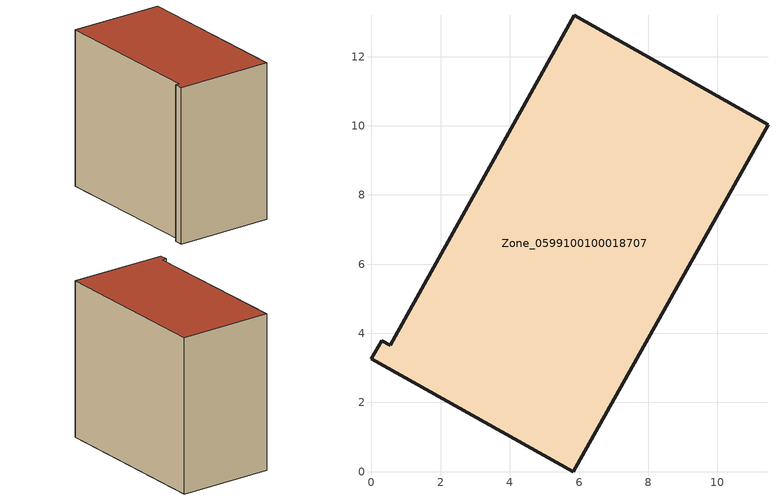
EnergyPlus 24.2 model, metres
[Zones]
Zone_0599100100018707
 floor ground (C_G): 5.83,0 0,3.27 0.29,3.79 0.55,3.65 5.86,13.19 11.46,10.03 z0
 wall outside (C_F): 5.83,0 11.46,10.03 5.86,13.19 0.55,3.65 0.29,3.79 0,3.27 5.83,0 z0:10.69
 roof outside (C_R): 0,3.27 5.83,0 11.46,10.03 5.86,13.19 0.55,3.65 0.29,3.79 z10.69
[BUILDING]
Pand.0599100100018707: North Axis=0; Terrain=City; Loads Convergence Tolerance Value=0.04; Temperature Convergence Tolerance Value=0.4; Solar Distribution=FullExterior; Maximum Number of Warmup Days=25; Minimum Number of Warmup Days=1
[Site:Location]
Rotterdam.The.Hague.AP_ZH_NLD Design_Conditions: Latitude=51.96; Longitude=4.45; Time Zone=1; Elevation=-4.5
[SITE:GROUNDTEMPERATURE:BUILDINGSURFACE]
18, 18, 18, 18, 18, 18, 18, 18, 18, 18, 18, 18
[MATERIAL] Thermal Absorptance=0.9; Solar Absorptance=0.7; Visible Absorptance=0.7
Name | Roughness | Thickness | Conductivity | Density | Specific Heat
G.TI.2015-2018 | MediumSmooth | 0.15 | 0.0428571 | 540 | 1210
F.TI.2015-2018 | Rough | 0.3 | 0.0666667 | 1920 | 840
R.TI.2015-2018 | MediumRough | 0.2 | 0.0333333 | 1500 | 1000
[CONSTRUCTION]
C_G: G.TI.2015-2018
C_F: F.TI.2015-2018
C_R: R.TI.2015-2018
[ZONE]
Zone_0599100100018707: Type=1; Multiplier=1; Ceiling Height=Autocalculate; Volume=Autocalculate; Floor Area=autocalculate; Part of Total Floor Area=Yes
[ZONEINFILTRATION:DESIGNFLOWRATE]
Infil_Zone_0599100100018707: Zone or ZoneList or Space or SpaceList=Zone_0599100100018707; Schedule=AlwaysOn; Design Flow Rate Calculation Method=Flow/Area; Flow Rate per Floor Area=0.0015; Constant Term Coefficient=1; Temperature Term Coefficient=0; Velocity Term Coefficient=0; Velocity Squared Term Coefficient=0
[HVACTEMPLATE:ZONE:IDEALLOADSAIRSYSTEM]
Zone_0599100100018707: Maximum Heating Supply Air Temperature=50; Minimum Cooling Supply Air Temperature=13; Maximum Heating Supply Air Humidity Ratio=0.0156; Minimum Cooling Supply Air Humidity Ratio=0.0077; Heating Limit=NoLimit; Cooling Limit=NoLimit; Dehumidification Control Type=ConstantSensibleHeatRatio; Cooling Sensible Heat Ratio=0.7; Dehumidification Setpoint=60; Humidification Control Type=None; Humidification Setpoint=30; Outdoor Air Method=None; Outdoor Air Flow Rate per Person=0.00944; Outdoor Air Flow Rate per Zone Floor Area=0; Outdoor Air Flow Rate per Zone=0; Demand Controlled Ventilation Type=None; Outdoor Air Economizer Type=NoEconomizer; Heat Recovery Type=None; Sensible Heat Recovery Effectiveness=0.7; Latent Heat Recovery Effectiveness=0.65
[ZONECONTROL:THERMOSTAT]
ThermostatControl_Zone_0599100100018707: Zone or ZoneList=Zone_0599100100018707; Control Type Schedule=DualSetpointControlType; Control 1=Thermostat_Zone_0599100100018707; Temperature Difference Between Cutout And Setpoint=0
[THERMOSTATSETPOINT:DUALSETPOINT]
Thermostat_Zone_0599100100018707: Heating Setpoint Temperature Schedule=HeatingSetpoint_Zone_0599100100018707; Cooling Setpoint Temperature Schedule=CoolingSetpoint_Zone_0599100100018707
[SCHEDULE:COMPACT]
HeatingSetpoint_Zone_0599100100018707: Through: 12/31, For: AllDays, Until: 24:00, 21
CoolingSetpoint_Zone_0599100100018707: Through: 12/31, For: AllDays, Until: 24:00, 24
DualSetpointControlType: Through: 12/31, For: AllDays, Until: 24:00, 4
AlwaysOn: Through: 12/31, For: AllDays, Until: 24:00, 1
